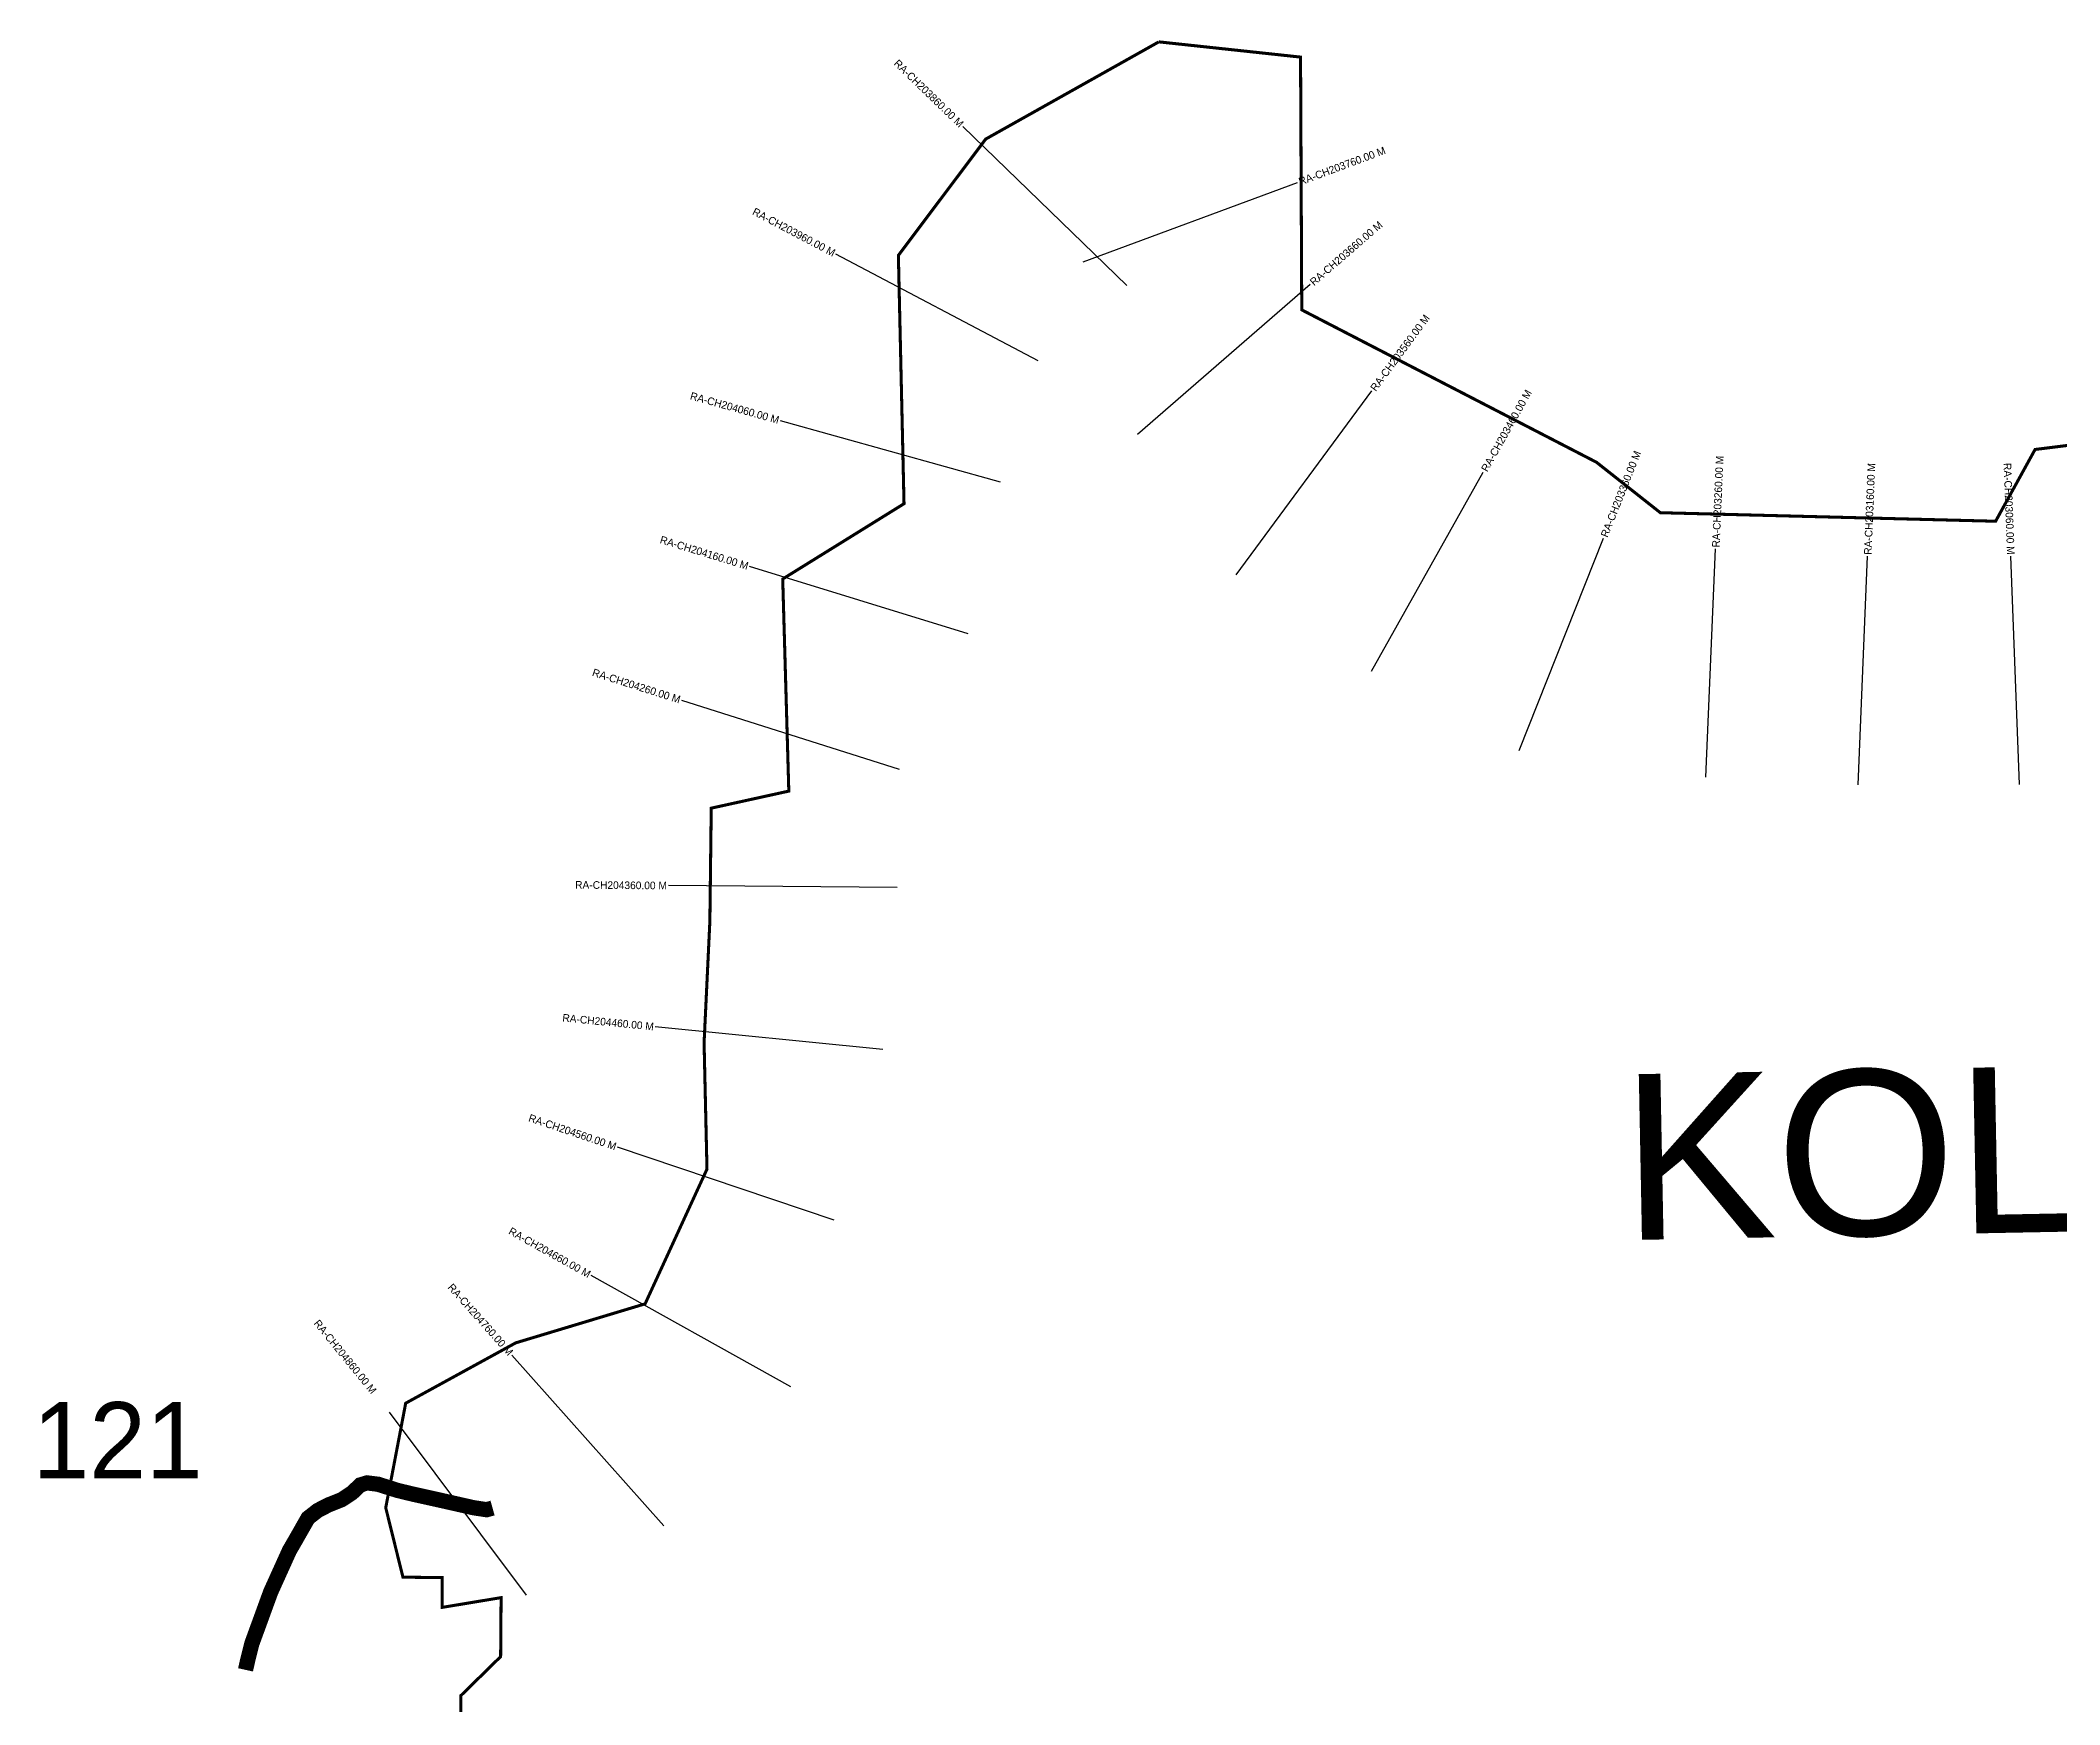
# Model space of a CAD drawing. Header units: metres. Extents: x 274830 to 277457, y 2078814 to 2080796.
# Drawn here: x 274830 to 276155, y 2079546 to 2080638 of the extents above; entities that cross this region are included whole.
import ezdxf
from ezdxf.enums import TextEntityAlignment as Align

# ---------------------------------------------------------------- set-up
doc = ezdxf.new("R2010")
doc.units = ezdxf.units.M
for name, color, linetype in [('ARTIFICIALLY PROTECTED', 4, 'Continuous'), ('CS', 134, 'Continuous'), ('CSMark', 210, 'Continuous'), ('VILLAGE NAME', 250, 'Continuous')]:
    doc.layers.add(name, color=color, linetype=linetype)

msp = doc.modelspace()

# ---------------------------------------------------------------- linework, layer by layer
at = {"color": 6, "const_width": 2}
for points in [[(275105.7, 2079513.2), (275106, 2079551.9), (275132.1, 2079577.5), (275132.4, 2079616.2), (275093.7, 2079609.8), (275093.8, 2079629.4), (275068, 2079629.6), (275056.7, 2079675.2), (275069.8, 2079743.8), (275142, 2079783.4), (275226.9, 2079809), (275267.5, 2079897.4), (275265.6, 2079980.3), (275269.4, 2080060.2), (275270.3, 2080134.3), (275321.2, 2080145.5), (275317.2, 2080284.7), (275396.8, 2080334.1), (275393.1, 2080497.1), (275450.4, 2080573.4), (275564, 2080637.2)], [(275564, 2080637.2), (275657, 2080627.2), (275657.8, 2080461.3), (275851.2, 2080361.3), (275893.1, 2080328.2), (276113.1, 2080322.6), (276139, 2080369.7), (276291.5, 2080388.6)]]:
    msp.add_lwpolyline(points, dxfattribs=at)
at = {"layer": 'ARTIFICIALLY PROTECTED', "const_width": 10, "flags": 128}
msp.add_lwpolyline([(275126.8, 2079675), (275122.9, 2079673.9), (275114.3, 2079675.2), (275093.1, 2079680), (275074.2, 2079684.2), (275064.3, 2079686.6), (275051.7, 2079690.6), (275044.5, 2079691.5), (275040.1, 2079690.2), (275034.6, 2079685), (275027.8, 2079680.5), (275019.5, 2079677.2), (275012.2, 2079673.5), (275005.7, 2079668.4), (274997.5, 2079654), (274993.5, 2079647.1), (274981.2, 2079619.9), (274968.8, 2079585.9), (274966.2, 2079575.5), (274964.7, 2079568.8)], dxfattribs=at)
at = {"layer": 'CS'}
for p, q in [((275543.1, 2080477.3), (275435.4, 2080581.7)), ((275514.4, 2080492.8), (275655.1, 2080544.9)), ((275484.8, 2080427.9), (275352.1, 2080497.8)), ((275550.1, 2080379.8), (275663.4, 2080478.1)), ((275614.7, 2080287.4), (275703.8, 2080408.1)), ((275460.2, 2080348.3), (275315.7, 2080388.6)), ((275703.6, 2080224.1), (275776.9, 2080354.9)), ((275800.5, 2080172.1), (275855.8, 2080311.6)), ((275923, 2080154.6), (275929.4, 2080304.4)), ((276023, 2080149.7), (276029.1, 2080299.6)), ((276128.8, 2080149.8), (276123.1, 2080299.7)), ((275438.8, 2080248.8), (275295.4, 2080292.8)), ((275393.8, 2080159.6), (275250.9, 2080205)), ((275392.2, 2080082.3), (275242.2, 2080083.5)), ((275382.9, 2079976), (275233.6, 2079990.8)), ((275350.9, 2079863.9), (275208.8, 2079911.8)), ((275322.5, 2079754.5), (275191.4, 2079827.5)), ((275239.2, 2079663.3), (275139.5, 2079775.4)), ((275149, 2079617.8), (275059.2, 2079738))]:
    msp.add_line(p, q, dxfattribs=at)

# ---------------------------------------------------------------- texts
at = {"insert": (274825, 2079744.5), "char_height": 50, "attachment_point": 1}
msp.add_mtext_dynamic_manual_height_columns('121', width=84.374, gutter_width=1, heights=[74.2], dxfattribs=at)
at = {"layer": 'CSMark'}
for s, rotation, p in [('RA-CH203860.00 M', 315.8951, (275434.7, 2080582.4)), ('RA-CH203960.00 M', 332.2092, (275351.2, 2080498.3)), ('RA-CH204060.00 M', 344.405, (275314.7, 2080388.9)), ('RA-CH203060.00 M', 272.1731, (276123.1, 2080300.7)), ('RA-CH204160.00 M', 342.9597, (275294.5, 2080293.1)), ('RA-CH204260.00 M', 342.3605, (275249.9, 2080205.4)), ('RA-CH204360.00 M', 359.5309, (275241.2, 2080083.5)), ('RA-CH204460.00 M', 354.3211, (275232.6, 2079990.9)), ('RA-CH204560.00 M', 341.3873, (275207.8, 2079912.1)), ('RA-CH204660.00 M', 330.8604, (275190.6, 2079828)), ('RA-CH204760.00 M', 311.6405, (275138.9, 2079776.2))]:
    msp.add_text(s, height=5, rotation=rotation, dxfattribs=at).set_placement(p, align=Align.MIDDLE_RIGHT)
for s, rotation, p in [('RA-CH203760.00 M', 20.36, (275656, 2080545.3)), ('RA-CH203660.00 M', 40.909, (275664.2, 2080478.7)), ('RA-CH203560.00 M', 53.5433, (275704.4, 2080408.9)), ('RA-CH203460.00 M', 60.7456, (275777.4, 2080355.8)), ('RA-CH203360.00 M', 68.386, (275856.1, 2080312.5)), ('RA-CH203260.00 M', 87.5324, (275929.5, 2080305.4)), ('RA-CH203160.00 M', 87.6607, (276029.2, 2080300.6)), ('RA-CH204860.00 M', 309.1843, (275011.1, 2079797.6))]:
    msp.add_text(s, height=5, rotation=rotation, dxfattribs=at).set_placement(p, align=Align.MIDDLE_LEFT)
at = {"layer": 'VILLAGE NAME', "insert": (275866.5, 2079959.5), "char_height": 108.748, "attachment_point": 1, "rotation": 1.1028}
msp.add_mtext_dynamic_manual_height_columns('{\\fArial|b0|i0|c0|p34;KOLGAON}', width=726.929, gutter_width=543.7, heights=[0], dxfattribs=at)

doc.saveas('drawing.dxf')
